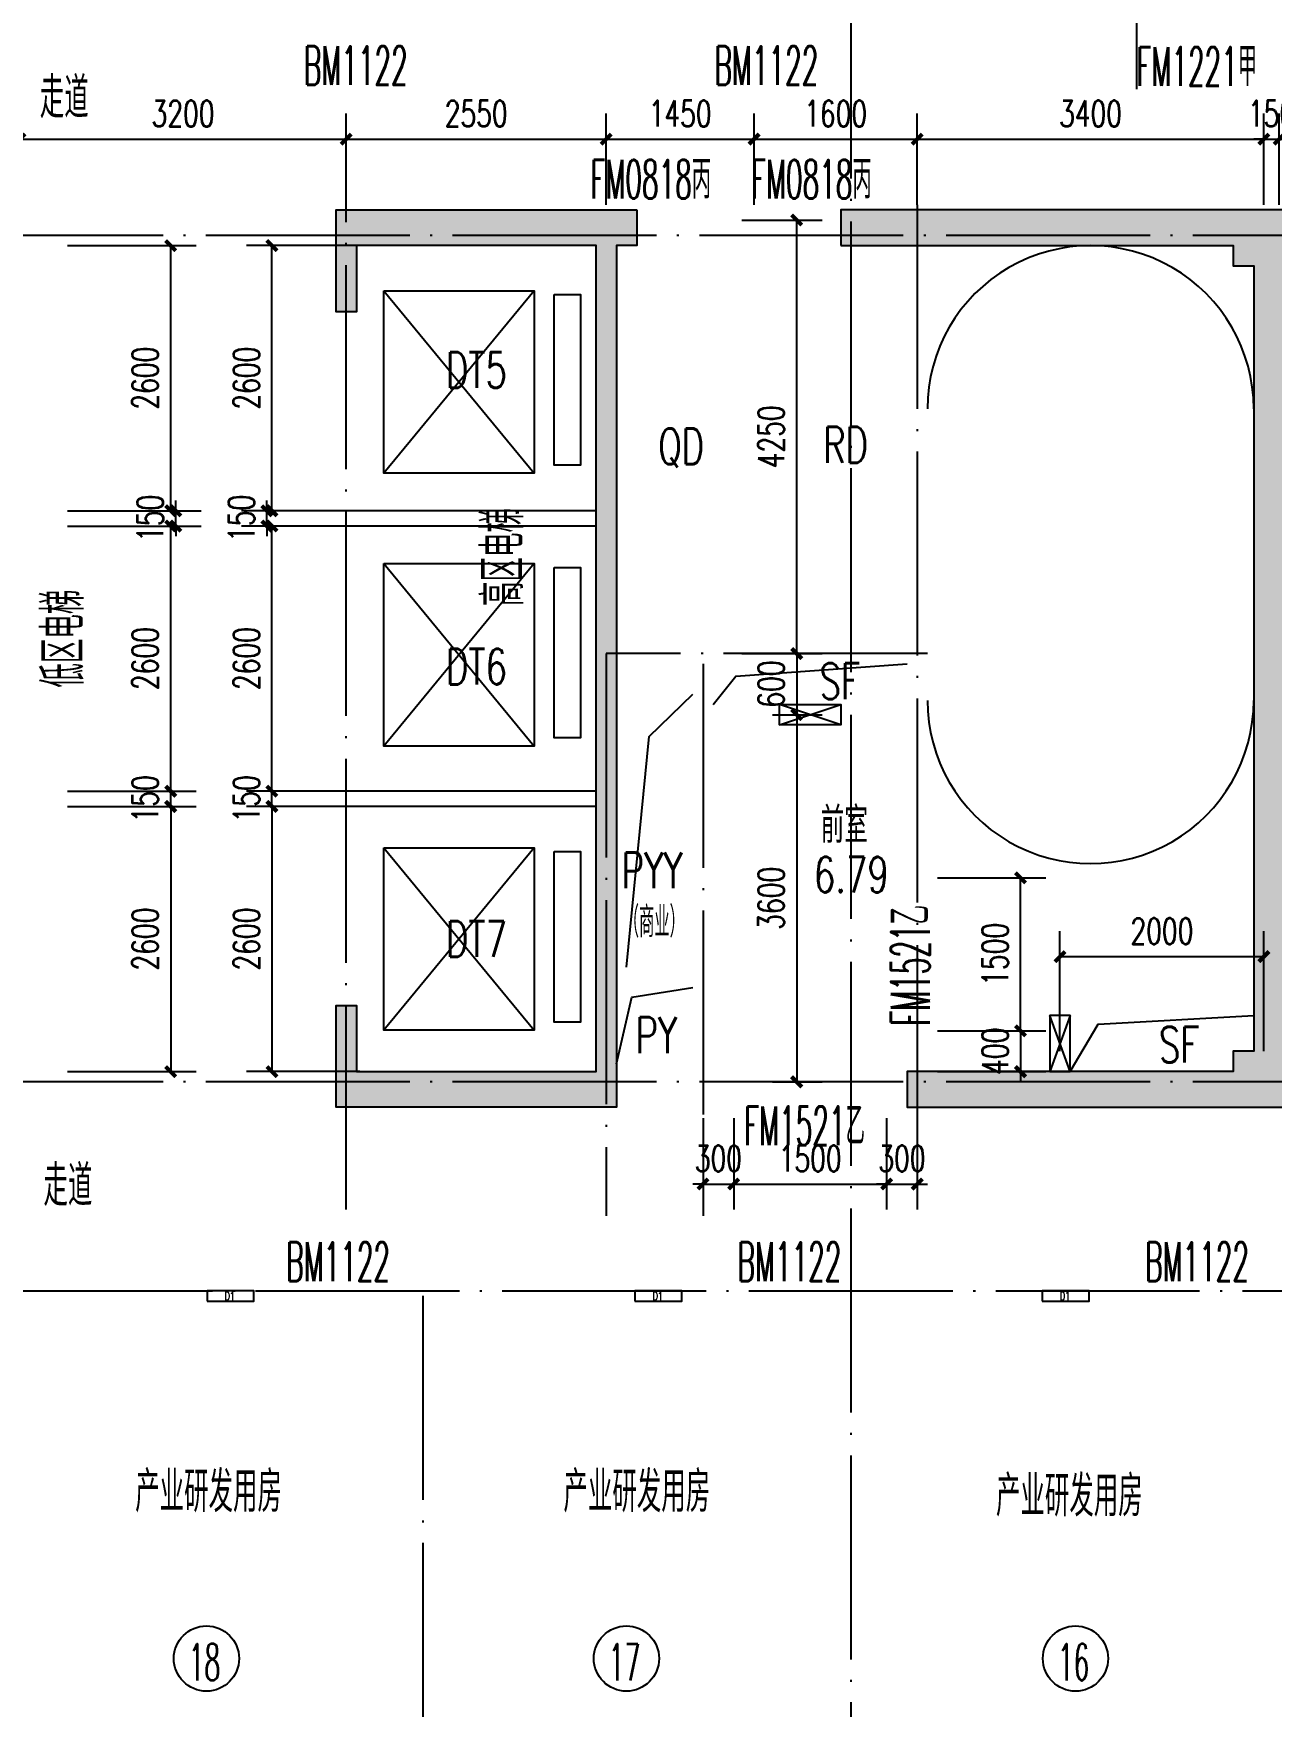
# Model space of a CAD drawing. Extents: x 1980812 to 2578970, y -669191 to 284498.
# Drawn here: x 2020349 to 2032492, y 36408 to 52814 of the extents above; entities that cross this region are included whole.
import ezdxf
from ezdxf.enums import TextEntityAlignment as Align

# ---------------------------------------------------------------- set-up
doc = ezdxf.new("R2010")
doc.units = 0
doc.header["$LTSCALE"] = 1000
doc.header["$MEASUREMENT"] = 0
doc.linetypes.add('DOTE', pattern=[2.42, 2, -0.2, 0.02, -0.2])
for name, color, linetype in [('0-文字（管井）', 53, 'Continuous'), ('0-文字（防火门)', 22, 'Continuous'), ('COLU', 6, 'Continuous'), ('COLU_HATCH', 251, 'Continuous'), ('DIM_SYMB', 3, 'Continuous'), ('dote', 1, 'DOTE'), ('DQ-L', 2, 'Continuous'), ('DQ2', 2, 'Continuous'), ('STAIR', 2, 'Continuous'), ('WALL', 4, 'Continuous'), ('WINDOW', 2, 'Continuous'), ('房号', 231, 'Continuous'), ('房间名称', 7, 'Continuous'), ('看线', 66, 'Continuous'), ('空线', 3, 'Continuous'), ('详细标注', 231, 'Continuous'), ('门窗编号', 56, 'Continuous'), ('门窗编号（回迁图纸）', 56, 'Continuous')]:
    doc.layers.add(name, color=color, linetype=linetype)
doc.styles.add('_TCH_DIM_T3', font='SIMPLEX', dxfattribs={"width": 0.705882, "bigfont": 'GBCBIG'})
doc.styles.add('D8', font='txtw.shx', dxfattribs={"width": 0.7, "bigfont": 'hztxtw.shx'})
doc.styles.add('HZF', font='ROMANS2', dxfattribs={"width": 0.7, "bigfont": 'HZDF2'})
doc.styles.add('HZTXTW', font='txtw.shx', dxfattribs={"width": 0.6, "bigfont": 'hztxtw.shx'})
doc.dimstyles.new('_TCH_ARCH&&100', dxfattribs={"dimtxt": 255, "dimasz": 100, "dimexe": 250, "dimexo": 300, "dimgap": 122.5, "dimtad": 1, "dimdec": 0, "dimzin": 0, "dimdsep": 46, "dimtxsty": '_TCH_DIM_T3', "dimblk": 'ARCHTICK', "dimcen": 0.09, "dimclrt": 7, "dimazin": 2, "dimtfac": 1, "dimtdec": 0, "dimtix": 1, "dimtmove": 2, "dimatfit": 3, "dimfxl": 1, "dimtolj": 1, "dimtzin": 0, "dimarcsym": 0})

# ---------------------------------------------------------------- blocks, each defined once
blk = doc.blocks.new('A$C2225643B')
at = {"layer": 'WINDOW', "color": 5}
for p, q in [((-1586, -444), (-261, -2233)), ((-261, -444), (-1586, -2233)), ((-1586, -3119), (-261, -4907)), ((-261, -3119), (-1586, -4907)), ((-1586, -5905), (-261, -7693)), ((-261, -5905), (-1586, -7693))]:
    blk.add_line(p, q, dxfattribs=at)
at = {"layer": 'WINDOW'}
for p, q in [((0, -1950), (0, -650)), ((0, -4700), (0, -3400)), ((0, -7450), (0, -6150))]:
    blk.add_line(p, q, dxfattribs=at)
at = {"layer": 'WINDOW', "color": 5}
for points in [[(-1782, -481), (-2040, -481), (-2040, -2153), (-1782, -2153)], [(-261, -444), (-1586, -444), (-1586, -2233), (-261, -2233)], [(-1782, -3156), (-2040, -3156), (-2040, -4828), (-1782, -4828)], [(-261, -3119), (-1586, -3119), (-1586, -4907), (-261, -4907)], [(-261, -5905), (-1586, -5905), (-1586, -7693), (-261, -7693)], [(-1782, -5942), (-2040, -5942), (-2040, -7614), (-1782, -7614)]]:
    blk.add_lwpolyline(points, close=True, dxfattribs=at)
at = {"layer": 'WINDOW'}
for points in [[(-41, -1300), (0, -1300), (0, -650), (-41, -650)], [(-41, -1300), (0, -1300), (0, -1950), (-41, -1950)], [(-41, -4050), (0, -4050), (0, -3400), (-41, -3400)], [(-41, -4050), (0, -4050), (0, -4700), (-41, -4700)], [(-41, -6800), (0, -6800), (0, -6150), (-41, -6150)], [(-41, -6800), (0, -6800), (0, -7450), (-41, -7450)]]:
    blk.add_lwpolyline(points, close=True, dxfattribs=at)
at = {"layer": '看线'}
for p, q in [((-2200, -2600), (0, -2600)), ((-2200, -2750), (0, -2750)), ((-2200, -5350), (0, -5350)), ((-2200, -5500), (0, -5500))]:
    blk.add_line(p, q, dxfattribs=at)
at = {"layer": '房间名称', "style": 'HZF', "width": 0.7}
for s, p in [('DT2', (-1045, -1220)), ('DT3', (-1045, -4128)), ('DT4', (-1045, -6799))]:
    blk.add_text(s, height=350, dxfattribs=at).set_placement(p, align=Align.MIDDLE_CENTER)
at = {"layer": '房间名称', "style": 'HZTXTW', "width": 0.6}
blk.add_text('低区电梯', height=400, rotation=90.0006, dxfattribs=at).set_placement((525, -3854), align=Align.MIDDLE_CENTER)
blk = doc.blocks.new('A$C4923384A')
at = {"layer": 'dote'}
for p, q in [((34500, -2207.6), (34500, -6265.6)), ((6500, -18050), (53154.2, -18050))]:
    blk.add_line(p, q, dxfattribs=at)
at = {"layer": '0-文字（防火门)', "style": 'HZTXTW', "width": 0.5}
blk.add_text('FM1221甲', height=380, dxfattribs=at).set_placement((34501, -6234.3))
blk = doc.blocks.new('A$C18E54BEC')
at = {"layer": '房号'}
for centre in [(25379, -21655), (29498, -21655), (33902, -21655)]:
    blk.add_circle(centre, 320, dxfattribs=at)
at = {"layer": '房号', "style": 'HZTXTW', "width": 0.506757}
for s, p in [('18', (25204, -21869)), ('17', (29323, -21869)), ('16', (33727, -21869))]:
    blk.add_text(s, height=358.4, dxfattribs=at).set_placement(p)
blk = doc.blocks.new('A$C312424F2')
at = {"layer": '房间名称', "style": 'HZTXTW', "width": 0.6}
for p in [(25400, -20019), (29600, -20019), (33842, -20061)]:
    blk.add_text('产业研发用房', height=400, rotation=0.0006, dxfattribs=at).set_placement(p, align=Align.MIDDLE_CENTER)
blk = doc.blocks.new('_ArchTick')
at = {"color": 0, "linetype": 'ByBlock', "const_width": 0.4}
blk.add_lwpolyline([(-0.5, -0.5), (0.5, 0.5)], dxfattribs=at)
blk = doc.blocks.new('*D35')
at = {"layer": 'Defpoints', "color": 0, "transparency": 16777216}
for p in [(2020382, 45234), (2020382, 42634), (2021695, 42634)]:
    blk.add_point(p, dxfattribs=at)
at = {"layer": '详细标注', "color": 0, "lineweight": -2, "transparency": 16777216}
for p, q in [((2020682, 45234), (2021945, 45234)), ((2021695, 45234), (2021695, 42634)), ((2020682, 42634), (2021945, 42634))]:
    blk.add_line(p, q, dxfattribs=at)
at = {"layer": '详细标注', "color": 0, "lineweight": -2, "transparency": 16777216, "xscale": 100, "yscale": 100, "zscale": 100}
for p, rotation in [((2021695, 45234), 90), ((2021695, 42634), 270)]:
    blk.add_blockref('_ArchTick', p, dxfattribs=dict(at, rotation=rotation))
at = {"layer": '详细标注', "color": 7, "transparency": 16777216, "insert": (2021445, 43934), "char_height": 255, "attachment_point": 5, "rotation": 90, "style": '_TCH_DIM_T3'}
blk.add_mtext('\\A1;2600', dxfattribs=at)
blk = doc.blocks.new('*D36')
at = {"layer": 'Defpoints', "color": 0, "transparency": 16777216}
for p in [(2020382, 45384), (2021695, 45384), (2020382, 45234)]:
    blk.add_point(p, dxfattribs=at)
at = {"layer": '详细标注', "color": 0, "lineweight": -2, "transparency": 16777216}
for p, q in [((2021695, 45384), (2021695, 45484)), ((2020682, 45384), (2021945, 45384)), ((2021695, 45234), (2021695, 45384)), ((2020682, 45234), (2021945, 45234)), ((2021695, 45234), (2021695, 45134))]:
    blk.add_line(p, q, dxfattribs=at)
at = {"layer": '详细标注', "color": 0, "lineweight": -2, "transparency": 16777216, "xscale": 100, "yscale": 100, "zscale": 100}
for p, rotation in [((2021695, 45384), 270), ((2021695, 45234), 90)]:
    blk.add_blockref('_ArchTick', p, dxfattribs=dict(at, rotation=rotation))
at = {"layer": '详细标注', "color": 7, "transparency": 16777216, "insert": (2021445, 45309), "char_height": 255, "attachment_point": 5, "rotation": 90, "style": '_TCH_DIM_T3'}
blk.add_mtext('\\A1;150', dxfattribs=at)
blk = doc.blocks.new('*D37')
at = {"layer": 'Defpoints', "color": 0, "transparency": 16777216}
for p in [(2020382, 47984), (2021695, 47984), (2020382, 45384)]:
    blk.add_point(p, dxfattribs=at)
at = {"layer": '详细标注', "color": 0, "lineweight": -2, "transparency": 16777216}
for p, q in [((2020682, 47984), (2021945, 47984)), ((2021695, 45384), (2021695, 47984)), ((2020682, 45384), (2021945, 45384))]:
    blk.add_line(p, q, dxfattribs=at)
at = {"layer": '详细标注', "color": 0, "lineweight": -2, "transparency": 16777216, "xscale": 100, "yscale": 100, "zscale": 100}
for p, rotation in [((2021695, 47984), 90), ((2021695, 45384), 270)]:
    blk.add_blockref('_ArchTick', p, dxfattribs=dict(at, rotation=rotation))
at = {"layer": '详细标注', "color": 7, "transparency": 16777216, "insert": (2021445, 46684), "char_height": 255, "attachment_point": 5, "rotation": 90, "style": '_TCH_DIM_T3'}
blk.add_mtext('\\A1;2600', dxfattribs=at)
blk = doc.blocks.new('*D38')
at = {"layer": 'Defpoints', "color": 0, "transparency": 16777216}
for p in [(2020382, 48134), (2021745, 48134), (2020382, 47984)]:
    blk.add_point(p, dxfattribs=at)
at = {"layer": '详细标注', "color": 0, "lineweight": -2, "transparency": 16777216}
for p, q in [((2021745, 48134), (2021745, 48234)), ((2020682, 48134), (2021995, 48134)), ((2021745, 47984), (2021745, 48134)), ((2020682, 47984), (2021995, 47984)), ((2021745, 47984), (2021745, 47884))]:
    blk.add_line(p, q, dxfattribs=at)
at = {"layer": '详细标注', "color": 0, "lineweight": -2, "transparency": 16777216, "xscale": 100, "yscale": 100, "zscale": 100}
for p, rotation in [((2021745, 48134), 270), ((2021745, 47984), 90)]:
    blk.add_blockref('_ArchTick', p, dxfattribs=dict(at, rotation=rotation))
at = {"layer": '详细标注', "color": 7, "transparency": 16777216, "insert": (2021495, 48059), "char_height": 255, "attachment_point": 5, "rotation": 90, "style": '_TCH_DIM_T3'}
blk.add_mtext('\\A1;150', dxfattribs=at)
blk = doc.blocks.new('*D39')
at = {"layer": 'Defpoints', "color": 0, "transparency": 16777216}
for p in [(2020382, 50734), (2021695, 50734), (2020382, 48134)]:
    blk.add_point(p, dxfattribs=at)
at = {"layer": '详细标注', "color": 0, "lineweight": -2, "transparency": 16777216}
for p, q in [((2020682, 50734), (2021945, 50734)), ((2021695, 48134), (2021695, 50734)), ((2020682, 48134), (2021945, 48134))]:
    blk.add_line(p, q, dxfattribs=at)
at = {"layer": '详细标注', "color": 0, "lineweight": -2, "transparency": 16777216, "xscale": 100, "yscale": 100, "zscale": 100}
for p, rotation in [((2021695, 50734), 90), ((2021695, 48134), 270)]:
    blk.add_blockref('_ArchTick', p, dxfattribs=dict(at, rotation=rotation))
at = {"layer": '详细标注', "color": 7, "transparency": 16777216, "insert": (2021445, 49434), "char_height": 255, "attachment_point": 5, "rotation": 90, "style": '_TCH_DIM_T3'}
blk.add_mtext('\\A1;2600', dxfattribs=at)
blk = doc.blocks.new('*D65')
at = {"layer": 'Defpoints', "color": 0, "transparency": 16777216}
for p in [(2023850, 45234), (2022688, 42634), (2023850, 42634)]:
    blk.add_point(p, dxfattribs=at)
at = {"layer": '详细标注', "color": 0, "lineweight": -2, "transparency": 16777216}
for p, q in [((2023550, 45234), (2022438, 45234)), ((2022688, 45234), (2022688, 42634)), ((2023550, 42634), (2022438, 42634))]:
    blk.add_line(p, q, dxfattribs=at)
at = {"layer": '详细标注', "color": 0, "lineweight": -2, "transparency": 16777216, "xscale": 100, "yscale": 100, "zscale": 100}
for p, rotation in [((2022688, 45234), 90), ((2022688, 42634), 270)]:
    blk.add_blockref('_ArchTick', p, dxfattribs=dict(at, rotation=rotation))
at = {"layer": '详细标注', "color": 7, "transparency": 16777216, "insert": (2022438, 43934), "char_height": 255, "attachment_point": 5, "rotation": 90, "style": '_TCH_DIM_T3'}
blk.add_mtext('\\A1;2600', dxfattribs=at)
blk = doc.blocks.new('*D66')
at = {"layer": 'Defpoints', "color": 0, "transparency": 16777216}
for p in [(2022688, 45384), (2023850, 45384), (2023850, 45234)]:
    blk.add_point(p, dxfattribs=at)
at = {"layer": '详细标注', "color": 0, "lineweight": -2, "transparency": 16777216}
for p, q in [((2022688, 45384), (2022688, 45484)), ((2023550, 45384), (2022438, 45384)), ((2022688, 45234), (2022688, 45384)), ((2023550, 45234), (2022438, 45234)), ((2022688, 45234), (2022688, 45134))]:
    blk.add_line(p, q, dxfattribs=at)
at = {"layer": '详细标注', "color": 0, "lineweight": -2, "transparency": 16777216, "xscale": 100, "yscale": 100, "zscale": 100}
for p, rotation in [((2022688, 45384), 270), ((2022688, 45234), 90)]:
    blk.add_blockref('_ArchTick', p, dxfattribs=dict(at, rotation=rotation))
at = {"layer": '详细标注', "color": 7, "transparency": 16777216, "insert": (2022438, 45309), "char_height": 255, "attachment_point": 5, "rotation": 90, "style": '_TCH_DIM_T3'}
blk.add_mtext('\\A1;150', dxfattribs=at)
blk = doc.blocks.new('*D67')
at = {"layer": 'Defpoints', "color": 0, "transparency": 16777216}
for p in [(2022688, 47984), (2023850, 47984), (2023850, 45384)]:
    blk.add_point(p, dxfattribs=at)
at = {"layer": '详细标注', "color": 0, "lineweight": -2, "transparency": 16777216}
for p, q in [((2023550, 47984), (2022438, 47984)), ((2022688, 45384), (2022688, 47984)), ((2023550, 45384), (2022438, 45384))]:
    blk.add_line(p, q, dxfattribs=at)
at = {"layer": '详细标注', "color": 0, "lineweight": -2, "transparency": 16777216, "xscale": 100, "yscale": 100, "zscale": 100}
for p, rotation in [((2022688, 47984), 90), ((2022688, 45384), 270)]:
    blk.add_blockref('_ArchTick', p, dxfattribs=dict(at, rotation=rotation))
at = {"layer": '详细标注', "color": 7, "transparency": 16777216, "insert": (2022438, 46684), "char_height": 255, "attachment_point": 5, "rotation": 90, "style": '_TCH_DIM_T3'}
blk.add_mtext('\\A1;2600', dxfattribs=at)
blk = doc.blocks.new('*D68')
at = {"layer": 'Defpoints', "color": 0, "transparency": 16777216}
for p in [(2022638, 48134), (2023850, 48134), (2023850, 47984)]:
    blk.add_point(p, dxfattribs=at)
at = {"layer": '详细标注', "color": 0, "lineweight": -2, "transparency": 16777216}
for p, q in [((2022638, 48134), (2022638, 48234)), ((2023550, 48134), (2022388, 48134)), ((2022638, 47984), (2022638, 48134)), ((2023550, 47984), (2022388, 47984)), ((2022638, 47984), (2022638, 47884))]:
    blk.add_line(p, q, dxfattribs=at)
at = {"layer": '详细标注', "color": 0, "lineweight": -2, "transparency": 16777216, "xscale": 100, "yscale": 100, "zscale": 100}
for p, rotation in [((2022638, 48134), 270), ((2022638, 47984), 90)]:
    blk.add_blockref('_ArchTick', p, dxfattribs=dict(at, rotation=rotation))
at = {"layer": '详细标注', "color": 7, "transparency": 16777216, "insert": (2022388, 48059), "char_height": 255, "attachment_point": 5, "rotation": 90, "style": '_TCH_DIM_T3'}
blk.add_mtext('\\A1;150', dxfattribs=at)
blk = doc.blocks.new('*D69')
at = {"layer": 'Defpoints', "color": 0, "transparency": 16777216}
for p in [(2022688, 50734), (2023850, 50734), (2023850, 48134)]:
    blk.add_point(p, dxfattribs=at)
at = {"layer": '详细标注', "color": 0, "lineweight": -2, "transparency": 16777216}
for p, q in [((2023550, 50734), (2022438, 50734)), ((2022688, 48134), (2022688, 50734)), ((2023550, 48134), (2022438, 48134))]:
    blk.add_line(p, q, dxfattribs=at)
at = {"layer": '详细标注', "color": 0, "lineweight": -2, "transparency": 16777216, "xscale": 100, "yscale": 100, "zscale": 100}
for p, rotation in [((2022688, 50734), 90), ((2022688, 48134), 270)]:
    blk.add_blockref('_ArchTick', p, dxfattribs=dict(at, rotation=rotation))
at = {"layer": '详细标注', "color": 7, "transparency": 16777216, "insert": (2022438, 49434), "char_height": 255, "attachment_point": 5, "rotation": 90, "style": '_TCH_DIM_T3'}
blk.add_mtext('\\A1;2600', dxfattribs=at)
blk = doc.blocks.new('*D1451')
at = {"layer": 'Defpoints', "color": 0, "transparency": 16777216}
for p in [(5500, 1044), (2300, 100), (5500, 100)]:
    blk.add_point(p, dxfattribs=at)
at = {"layer": '详细标注', "color": 0, "lineweight": -2, "transparency": 16777216}
for p, q in [((2300, 400), (2300, 1294)), ((5500, 400), (5500, 1294)), ((2300, 1044), (5500, 1044))]:
    blk.add_line(p, q, dxfattribs=at)
at = {"layer": '详细标注', "color": 0, "lineweight": -2, "transparency": 16777216, "xscale": 100, "yscale": 100, "zscale": 100, "rotation": 180}
blk.add_blockref('_ArchTick', (2300, 1044), dxfattribs=at)
at = {"layer": '详细标注', "color": 0, "lineweight": -2, "transparency": 16777216, "xscale": 100, "yscale": 100, "zscale": 100}
blk.add_blockref('_ArchTick', (5500, 1044), dxfattribs=at)
at = {"layer": '详细标注', "color": 7, "transparency": 16777216, "insert": (3900, 1294), "char_height": 255, "attachment_point": 5, "style": '_TCH_DIM_T3'}
blk.add_mtext('\\A1;3200', dxfattribs=at)
blk = doc.blocks.new('*D1452')
at = {"layer": 'Defpoints', "color": 0, "transparency": 16777216}
for p in [(8050, 1044), (5500, 100), (8050, 100)]:
    blk.add_point(p, dxfattribs=at)
at = {"layer": '详细标注', "color": 0, "lineweight": -2, "transparency": 16777216}
for p, q in [((5500, 400), (5500, 1294)), ((8050, 400), (8050, 1294)), ((5500, 1044), (8050, 1044))]:
    blk.add_line(p, q, dxfattribs=at)
at = {"layer": '详细标注', "color": 0, "lineweight": -2, "transparency": 16777216, "xscale": 100, "yscale": 100, "zscale": 100, "rotation": 180}
blk.add_blockref('_ArchTick', (5500, 1044), dxfattribs=at)
at = {"layer": '详细标注', "color": 0, "lineweight": -2, "transparency": 16777216, "xscale": 100, "yscale": 100, "zscale": 100}
blk.add_blockref('_ArchTick', (8050, 1044), dxfattribs=at)
at = {"layer": '详细标注', "color": 7, "transparency": 16777216, "insert": (6775, 1294), "char_height": 255, "attachment_point": 5, "style": '_TCH_DIM_T3'}
blk.add_mtext('\\A1;2550', dxfattribs=at)
blk = doc.blocks.new('*D1453')
at = {"layer": 'Defpoints', "color": 0, "transparency": 16777216}
for p in [(9500, 1044), (8050, 100), (9500, 100)]:
    blk.add_point(p, dxfattribs=at)
at = {"layer": '详细标注', "color": 0, "lineweight": -2, "transparency": 16777216}
for p, q in [((8050, 400), (8050, 1294)), ((9500, 400), (9500, 1294)), ((8050, 1044), (9500, 1044))]:
    blk.add_line(p, q, dxfattribs=at)
at = {"layer": '详细标注', "color": 0, "lineweight": -2, "transparency": 16777216, "xscale": 100, "yscale": 100, "zscale": 100, "rotation": 180}
blk.add_blockref('_ArchTick', (8050, 1044), dxfattribs=at)
at = {"layer": '详细标注', "color": 0, "lineweight": -2, "transparency": 16777216, "xscale": 100, "yscale": 100, "zscale": 100}
blk.add_blockref('_ArchTick', (9500, 1044), dxfattribs=at)
at = {"layer": '详细标注', "color": 7, "transparency": 16777216, "insert": (8775, 1294), "char_height": 255, "attachment_point": 5, "style": '_TCH_DIM_T3'}
blk.add_mtext('\\A1;1450', dxfattribs=at)
blk = doc.blocks.new('*D1454')
at = {"layer": 'Defpoints', "color": 0, "transparency": 16777216}
for p in [(11100, 1044), (9500, 100), (11100, 100)]:
    blk.add_point(p, dxfattribs=at)
at = {"layer": '详细标注', "color": 0, "lineweight": -2, "transparency": 16777216}
for p, q in [((9500, 400), (9500, 1294)), ((11100, 400), (11100, 1294)), ((9500, 1044), (11100, 1044))]:
    blk.add_line(p, q, dxfattribs=at)
at = {"layer": '详细标注', "color": 0, "lineweight": -2, "transparency": 16777216, "xscale": 100, "yscale": 100, "zscale": 100, "rotation": 180}
blk.add_blockref('_ArchTick', (9500, 1044), dxfattribs=at)
at = {"layer": '详细标注', "color": 0, "lineweight": -2, "transparency": 16777216, "xscale": 100, "yscale": 100, "zscale": 100}
blk.add_blockref('_ArchTick', (11100, 1044), dxfattribs=at)
at = {"layer": '详细标注', "color": 7, "transparency": 16777216, "insert": (10300, 1294), "char_height": 255, "attachment_point": 5, "style": '_TCH_DIM_T3'}
blk.add_mtext('\\A1;1600', dxfattribs=at)
blk = doc.blocks.new('*D1455')
at = {"layer": 'Defpoints', "color": 0, "transparency": 16777216}
for p in [(14500, 1044), (11100, 100), (14500, 100)]:
    blk.add_point(p, dxfattribs=at)
at = {"layer": '详细标注', "color": 0, "lineweight": -2, "transparency": 16777216}
for p, q in [((11100, 400), (11100, 1294)), ((14500, 400), (14500, 1294)), ((11100, 1044), (14500, 1044))]:
    blk.add_line(p, q, dxfattribs=at)
at = {"layer": '详细标注', "color": 0, "lineweight": -2, "transparency": 16777216, "xscale": 100, "yscale": 100, "zscale": 100, "rotation": 180}
blk.add_blockref('_ArchTick', (11100, 1044), dxfattribs=at)
at = {"layer": '详细标注', "color": 0, "lineweight": -2, "transparency": 16777216, "xscale": 100, "yscale": 100, "zscale": 100}
blk.add_blockref('_ArchTick', (14500, 1044), dxfattribs=at)
at = {"layer": '详细标注', "color": 7, "transparency": 16777216, "insert": (12800, 1294), "char_height": 255, "attachment_point": 5, "style": '_TCH_DIM_T3'}
blk.add_mtext('\\A1;3400', dxfattribs=at)
blk = doc.blocks.new('*D1456')
at = {"layer": 'Defpoints', "color": 0, "transparency": 16777216}
for p in [(14650, 1044), (14500, 100), (14650, 100)]:
    blk.add_point(p, dxfattribs=at)
at = {"layer": '详细标注', "color": 0, "lineweight": -2, "transparency": 16777216}
for p, q in [((14500, 400), (14500, 1294)), ((14650, 400), (14650, 1294)), ((14500, 1044), (14400, 1044)), ((14500, 1044), (14650, 1044)), ((14650, 1044), (14750, 1044))]:
    blk.add_line(p, q, dxfattribs=at)
at = {"layer": '详细标注', "color": 0, "lineweight": -2, "transparency": 16777216, "xscale": 100, "yscale": 100, "zscale": 100}
blk.add_blockref('_ArchTick', (14500, 1044), dxfattribs=at)
at = {"layer": '详细标注', "color": 0, "lineweight": -2, "transparency": 16777216, "xscale": 100, "yscale": 100, "zscale": 100, "rotation": 180}
blk.add_blockref('_ArchTick', (14650, 1044), dxfattribs=at)
at = {"layer": '详细标注', "color": 7, "transparency": 16777216, "insert": (14575, 1294), "char_height": 255, "attachment_point": 5, "style": '_TCH_DIM_T3'}
blk.add_mtext('\\A1;150', dxfattribs=at)
blk = doc.blocks.new('*D1466')
at = {"layer": 'Defpoints', "color": 0, "transparency": 16777216}
for p in [(9080, 250), (9918, 250), (9080, -4000)]:
    blk.add_point(p, dxfattribs=at)
at = {"layer": '详细标注', "color": 0, "lineweight": -2, "transparency": 16777216}
for p, q in [((9380, 250), (10168, 250)), ((9918, -4000), (9918, 250)), ((9380, -4000), (10168, -4000))]:
    blk.add_line(p, q, dxfattribs=at)
at = {"layer": '详细标注', "color": 0, "lineweight": -2, "transparency": 16777216, "xscale": 100, "yscale": 100, "zscale": 100}
for p, rotation in [((9918, 250), 90), ((9918, -4000), 270)]:
    blk.add_blockref('_ArchTick', p, dxfattribs=dict(at, rotation=rotation))
at = {"layer": '详细标注', "color": 7, "transparency": 16777216, "insert": (9668, -1875), "char_height": 255, "attachment_point": 5, "rotation": 90, "style": '_TCH_DIM_T3'}
blk.add_mtext('\\A1;4250', dxfattribs=at)
blk = doc.blocks.new('*D1467')
at = {"layer": 'Defpoints', "color": 0, "transparency": 16777216}
for p in [(9380, -4000), (9380, -4600), (9918, -4600)]:
    blk.add_point(p, dxfattribs=at)
at = {"layer": '详细标注', "color": 0, "lineweight": -2, "transparency": 16777216}
for p, q in [((9918, -4000), (9918, -3900)), ((9680, -4000), (10168, -4000)), ((9918, -4000), (9918, -4600)), ((9680, -4600), (10168, -4600)), ((9918, -4600), (9918, -4700))]:
    blk.add_line(p, q, dxfattribs=at)
at = {"layer": '详细标注', "color": 0, "lineweight": -2, "transparency": 16777216, "xscale": 100, "yscale": 100, "zscale": 100}
for p, rotation in [((9918, -4000), 270), ((9918, -4600), 90)]:
    blk.add_blockref('_ArchTick', p, dxfattribs=dict(at, rotation=rotation))
at = {"layer": '详细标注', "color": 7, "transparency": 16777216, "insert": (9668, -4300), "char_height": 255, "attachment_point": 5, "rotation": 90, "style": '_TCH_DIM_T3'}
blk.add_mtext('\\A1;600', dxfattribs=at)
blk = doc.blocks.new('*D1468')
at = {"layer": 'Defpoints', "color": 0, "transparency": 16777216}
for p in [(9380, -4600), (9380, -8200), (9918, -8200)]:
    blk.add_point(p, dxfattribs=at)
at = {"layer": '详细标注', "color": 0, "lineweight": -2, "transparency": 16777216}
for p, q in [((9680, -4600), (10168, -4600)), ((9918, -4600), (9918, -8200)), ((9680, -8200), (10168, -8200))]:
    blk.add_line(p, q, dxfattribs=at)
at = {"layer": '详细标注', "color": 0, "lineweight": -2, "transparency": 16777216, "xscale": 100, "yscale": 100, "zscale": 100}
for p, rotation in [((9918, -4600), 90), ((9918, -8200), 270)]:
    blk.add_blockref('_ArchTick', p, dxfattribs=dict(at, rotation=rotation))
at = {"layer": '详细标注', "color": 7, "transparency": 16777216, "insert": (9668, -6400), "char_height": 255, "attachment_point": 5, "rotation": 90, "style": '_TCH_DIM_T3'}
blk.add_mtext('\\A1;3600', dxfattribs=at)
blk = doc.blocks.new('*D1469')
at = {"layer": 'Defpoints', "color": 0, "transparency": 16777216}
for p in [(11000, -6200), (12113, -6200), (11000, -7700)]:
    blk.add_point(p, dxfattribs=at)
at = {"layer": '详细标注', "color": 0, "lineweight": -2, "transparency": 16777216}
for p, q in [((11300, -6200), (12363, -6200)), ((12113, -7700), (12113, -6200)), ((11300, -7700), (12363, -7700))]:
    blk.add_line(p, q, dxfattribs=at)
at = {"layer": '详细标注', "color": 0, "lineweight": -2, "transparency": 16777216, "xscale": 100, "yscale": 100, "zscale": 100}
for p, rotation in [((12113, -6200), 90), ((12113, -7700), 270)]:
    blk.add_blockref('_ArchTick', p, dxfattribs=dict(at, rotation=rotation))
at = {"layer": '详细标注', "color": 7, "transparency": 16777216, "insert": (11863, -6950), "char_height": 255, "attachment_point": 5, "rotation": 90, "style": '_TCH_DIM_T3'}
blk.add_mtext('\\A1;1500', dxfattribs=at)
blk = doc.blocks.new('*D1470')
at = {"layer": 'Defpoints', "color": 0, "transparency": 16777216}
for p in [(11000, -7700), (11000, -8100), (12113, -8100)]:
    blk.add_point(p, dxfattribs=at)
at = {"layer": '详细标注', "color": 0, "lineweight": -2, "transparency": 16777216}
for p, q in [((11300, -7700), (12363, -7700)), ((12113, -7700), (12113, -7600)), ((12113, -7700), (12113, -8100)), ((11300, -8100), (12363, -8100)), ((12113, -8100), (12113, -8200))]:
    blk.add_line(p, q, dxfattribs=at)
at = {"layer": '详细标注', "color": 0, "lineweight": -2, "transparency": 16777216, "xscale": 100, "yscale": 100, "zscale": 100}
for p, rotation in [((12113, -7700), 270), ((12113, -8100), 90)]:
    blk.add_blockref('_ArchTick', p, dxfattribs=dict(at, rotation=rotation))
at = {"layer": '详细标注', "color": 7, "transparency": 16777216, "insert": (11863, -7900), "char_height": 255, "attachment_point": 5, "rotation": 90, "style": '_TCH_DIM_T3'}
blk.add_mtext('\\A1;400', dxfattribs=at)
blk = doc.blocks.new('*D1471')
at = {"layer": 'Defpoints', "color": 0, "transparency": 16777216}
for p in [(9000, -8257), (9300, -8257), (9300, -9202)]:
    blk.add_point(p, dxfattribs=at)
at = {"layer": '详细标注', "color": 0, "lineweight": -2, "transparency": 16777216}
for p, q in [((9000, -8557), (9000, -9452)), ((9300, -8557), (9300, -9452)), ((9000, -9202), (8900, -9202)), ((9000, -9202), (9300, -9202)), ((9300, -9202), (9400, -9202))]:
    blk.add_line(p, q, dxfattribs=at)
at = {"layer": '详细标注', "color": 0, "lineweight": -2, "transparency": 16777216, "xscale": 100, "yscale": 100, "zscale": 100}
blk.add_blockref('_ArchTick', (9000, -9202), dxfattribs=at)
at = {"layer": '详细标注', "color": 0, "lineweight": -2, "transparency": 16777216, "xscale": 100, "yscale": 100, "zscale": 100, "rotation": 180}
blk.add_blockref('_ArchTick', (9300, -9202), dxfattribs=at)
at = {"layer": '详细标注', "color": 7, "transparency": 16777216, "insert": (9150, -8952), "char_height": 255, "attachment_point": 5, "style": '_TCH_DIM_T3'}
blk.add_mtext('\\A1;300', dxfattribs=at)
blk = doc.blocks.new('*D1472')
at = {"layer": 'Defpoints', "color": 0, "transparency": 16777216}
for p in [(9300, -8257), (10800, -8257), (10800, -9202)]:
    blk.add_point(p, dxfattribs=at)
at = {"layer": '详细标注', "color": 0, "lineweight": -2, "transparency": 16777216}
for p, q in [((9300, -8557), (9300, -9452)), ((10800, -8557), (10800, -9452)), ((9300, -9202), (10800, -9202))]:
    blk.add_line(p, q, dxfattribs=at)
at = {"layer": '详细标注', "color": 0, "lineweight": -2, "transparency": 16777216, "xscale": 100, "yscale": 100, "zscale": 100, "rotation": 180}
blk.add_blockref('_ArchTick', (9300, -9202), dxfattribs=at)
at = {"layer": '详细标注', "color": 0, "lineweight": -2, "transparency": 16777216, "xscale": 100, "yscale": 100, "zscale": 100}
blk.add_blockref('_ArchTick', (10800, -9202), dxfattribs=at)
at = {"layer": '详细标注', "color": 7, "transparency": 16777216, "insert": (10050, -8952), "char_height": 255, "attachment_point": 5, "style": '_TCH_DIM_T3'}
blk.add_mtext('\\A1;1500', dxfattribs=at)
blk = doc.blocks.new('*D1473')
at = {"layer": 'Defpoints', "color": 0, "transparency": 16777216}
for p in [(10800, -8257), (11100, -8257), (11100, -9202)]:
    blk.add_point(p, dxfattribs=at)
at = {"layer": '详细标注', "color": 0, "lineweight": -2, "transparency": 16777216}
for p, q in [((10800, -8557), (10800, -9452)), ((11100, -8557), (11100, -9452)), ((10800, -9202), (10700, -9202)), ((10800, -9202), (11100, -9202)), ((11100, -9202), (11200, -9202))]:
    blk.add_line(p, q, dxfattribs=at)
at = {"layer": '详细标注', "color": 0, "lineweight": -2, "transparency": 16777216, "xscale": 100, "yscale": 100, "zscale": 100}
blk.add_blockref('_ArchTick', (10800, -9202), dxfattribs=at)
at = {"layer": '详细标注', "color": 0, "lineweight": -2, "transparency": 16777216, "xscale": 100, "yscale": 100, "zscale": 100, "rotation": 180}
blk.add_blockref('_ArchTick', (11100, -9202), dxfattribs=at)
at = {"layer": '详细标注', "color": 7, "transparency": 16777216, "insert": (10950, -8952), "char_height": 255, "attachment_point": 5, "style": '_TCH_DIM_T3'}
blk.add_mtext('\\A1;300', dxfattribs=at)
blk = doc.blocks.new('*D1474')
at = {"layer": 'Defpoints', "color": 0, "transparency": 16777216}
for p in [(14500, -6972), (12500, -8200), (14500, -8200)]:
    blk.add_point(p, dxfattribs=at)
at = {"layer": '详细标注', "color": 0, "lineweight": -2, "transparency": 16777216}
for p, q in [((12500, -7900), (12500, -6722)), ((14500, -7900), (14500, -6722)), ((12500, -6972), (14500, -6972))]:
    blk.add_line(p, q, dxfattribs=at)
at = {"layer": '详细标注', "color": 0, "lineweight": -2, "transparency": 16777216, "xscale": 100, "yscale": 100, "zscale": 100, "rotation": 180}
blk.add_blockref('_ArchTick', (12500, -6972), dxfattribs=at)
at = {"layer": '详细标注', "color": 0, "lineweight": -2, "transparency": 16777216, "xscale": 100, "yscale": 100, "zscale": 100}
blk.add_blockref('_ArchTick', (14500, -6972), dxfattribs=at)
at = {"layer": '详细标注', "color": 7, "transparency": 16777216, "insert": (13500, -6722), "char_height": 255, "attachment_point": 5, "style": '_TCH_DIM_T3'}
blk.add_mtext('\\A1;2000', dxfattribs=at)
blk = doc.blocks.new('11~17层墙柱')
at = {"layer": 'COLU_HATCH'}
h = blk.add_hatch(color=256, dxfattribs=at)
h.dxf.hatch_style = 1
h.paths.add_polyline_path([(26650, 15850), (26650, 14850), (26850, 14850), (26850, 15500), (29600, 15500), (29600, 15850)])
h = blk.add_hatch(color=256, dxfattribs=at)
h.dxf.hatch_style = 1
h.paths.add_polyline_path([(31600, 15500), (35450, 15500), (35450, 15300), (35650, 15300), (35650, 7600), (35450, 7600), (35450, 7400), (32250, 7400), (32250, 7050), (36000, 7050), (36000, 15850), (31600, 15850)])
h = blk.add_hatch(color=256, dxfattribs=at)
h.dxf.hatch_style = 1
h.paths.add_polyline_path([(29400, 15500), (29400, 7400), (29200, 7400), (29200, 15500)])
h = blk.add_hatch(color=256, dxfattribs=at)
h.dxf.hatch_style = 1
h.paths.add_polyline_path([(26650, 8050), (26850, 8050), (26850, 7400), (29400, 7400), (29400, 7050), (26650, 7050)])
at = {"layer": 'COLU'}
blk.add_line((35450, 15500), (35450, 15300), dxfattribs=at)
for points in [[(29600, 15850), (29600, 15500), (29400, 15500), (29400, 7400), (29400, 7400), (29400, 7050), (26650, 7050), (26650, 8050), (26850, 8050), (26850, 7400), (29200, 7400), (29200, 15500), (26850, 15500), (26850, 14850), (26650, 14850), (26650, 15850)], [(31600, 15500), (35450, 15500), (35450, 15300), (35650, 15300), (35650, 7600), (35450, 7600), (35450, 7400), (32250, 7400), (32250, 7050), (36000, 7050), (36000, 15850), (31600, 15850)]]:
    blk.add_lwpolyline(points, close=True, dxfattribs=at)
blk = doc.blocks.new('DQ-EL-D1')
at = {"layer": 'DQ2'}
blk.add_lwpolyline([(-230, -50), (230, -50), (230, 50), (-230, 50)], close=True, dxfattribs=at)
at = {"layer": 'DQ2', "style": 'D8', "width": 0.7}
blk.add_text('D1', height=80, dxfattribs=at).set_placement((-8, 0), align=Align.MIDDLE)
blk = doc.blocks.new('A$C08301C6F')
at = {"layer": 'DQ-L'}
for p in [(25615, -18100), (29812, -18100), (33806, -18100)]:
    blk.add_blockref('DQ-EL-D1', p, dxfattribs=at)
blk = doc.blocks.new('sthnsth')
at = {"layer": '门窗编号（回迁图纸）', "style": 'HZTXTW', "width": 0.5}
blk.add_text('BM1122', height=380, dxfattribs=at).set_placement((2008429, 252506))
blk = doc.blocks.new('sthsthsth')
at = {"layer": '门窗编号'}
for p in [(14573, -200197), (18600, -200197), (14400, -211925), (18826, -211925), (22824, -211925)]:
    blk.add_blockref('sthnsth', p, dxfattribs=at)
blk = doc.blocks.new('A$C1E3758D0')
at = {"layer": 'DIM_SYMB'}
for p, q in [((12600, -8100), (12400, -7550)), ((12600, -7550), (12400, -8100))]:
    blk.add_line(p, q, dxfattribs=at)
blk.add_lwpolyline([(12600, -8100), (12600, -7550), (12400, -7550), (12400, -8100)], close=True, dxfattribs=at)
at = {"layer": 'dote'}
for p, q in [((5500, -9451.6), (5500, 715.4)), ((11100, 400), (11100, -8785.7)), ((8050, -4000), (8050, -9515.1)), ((11200, -4000), (8050, -4000)), ((9000, -4100), (9000, -9515.1))]:
    blk.add_line(p, q, dxfattribs=at)
at = {"layer": 'STAIR'}
for centre, start, end in [((12800, -1600.3), 359.99994, 180), ((12800, -4460), 180, 0.00006)]:
    blk.add_arc(centre, 1600, start, end, dxfattribs=at)
at = {"layer": 'WINDOW', "color": 1}
for p, q in [((7343.9, -444.3), (5868.6, -2232.7)), ((5868.6, -444.3), (7343.9, -2232.7)), ((7343.9, -3119), (5868.6, -4907.4)), ((5868.6, -3119), (7343.9, -4907.4)), ((7343.9, -5905.1), (5868.6, -7693.4)), ((5868.6, -5905.1), (7343.9, -7693.4))]:
    blk.add_line(p, q, dxfattribs=at)
for points in [[(5868.6, -444.3), (7343.9, -444.3), (7343.9, -2232.7), (5868.6, -2232.7)], [(7539.9, -481), (7797.6, -481), (7797.6, -2153.1), (7539.9, -2153.1)], [(5868.6, -3119), (7343.9, -3119), (7343.9, -4907.4), (5868.6, -4907.4)], [(7539.9, -3155.8), (7797.6, -3155.8), (7797.6, -4827.8), (7539.9, -4827.8)], [(5868.6, -5905.1), (7343.9, -5905.1), (7343.9, -7693.4), (5868.6, -7693.4)], [(7539.9, -5941.8), (7797.6, -5941.8), (7797.6, -7613.8), (7539.9, -7613.8)]]:
    blk.add_lwpolyline(points, close=True, dxfattribs=at)
at = {"layer": '看线'}
for p, q in [((7950, -2600), (5600, -2600)), ((7950, -2750), (5600, -2750)), ((7950, -5350), (5600, -5350)), ((7950, -5500), (5600, -5500))]:
    blk.add_line(p, q, dxfattribs=at)
at = {"layer": '空线'}
for p, q in [((9750, -4700), (10350, -4500)), ((10350, -4700), (9750, -4500))]:
    blk.add_line(p, q, dxfattribs=at)
for points in [[(9100, -4500), (9320.9, -4223.1), (11000, -4100)], [(8250, -7075), (8469.6, -4813.8), (8900, -4400)], [(8150, -8025), (8301.4, -7371.4), (8900, -7275)], [(12600, -8100), (12874, -7634.4), (14400, -7550)]]:
    blk.add_lwpolyline(points, dxfattribs=at)
blk.add_lwpolyline([(9750, -4500), (10350, -4500), (10350, -4700), (9750, -4700)], close=True, dxfattribs=at)
at = {"layer": '0-文字（管井）', "style": 'HZF', "width": 0.7}
for s, p in [('PYY', (8501, -6126.7)), ('PY', (8542.3, -7742.3)), ('SF', (13668.8, -7835))]:
    blk.add_text(s, height=350, dxfattribs=at).set_placement(p, align=Align.MIDDLE_CENTER)
at = {"layer": '0-文字（防火门)', "style": 'HZTXTW', "width": 0.5}
for p in [(7895.7, 460.2, 200), (9471.2, 460.2, 200)]:
    blk.add_text('FM0818丙', height=380, dxfattribs=at).set_placement(p)
blk.add_text('FM1521乙', height=380, rotation=90, dxfattribs=at).set_placement((11222.4, -7649.5))
at = {"layer": '房间名称'}
for s, height, style, width, p in [('DT5', 350, 'HZF', 0.7, (6777.1, -1219.9)), ('QD', 350, 'HZF', 0.7, (8784.8, -1968.3)), ('RD', 350, 'HZF', 0.7, (10397.3, -1953.8)), ('DT6', 350, 'HZF', 0.7, (6777.1, -4128.5)), ('SF', 350, 'HZF', 0.7, (10341.1, -4271.2)), ('前室', 350, 'HZF', 0.7, (10385.2, -5682.7)), ('6.79', 350, 'HZF', 0.7, (10453.8, -6167.5)), ('（商业）', 300, 'HZTXTW', 0.5, (8521.7, -6632.3)), ('DT7', 350, 'HZF', 0.7, (6777.1, -6798.5))]:
    blk.add_text(s, height=height, dxfattribs=dict(at, style=style, width=width)).set_placement(p, align=Align.MIDDLE_CENTER)
at = {"layer": '房间名称', "style": 'HZTXTW', "width": 0.6}
blk.add_text('高区电梯', height=400, rotation=90.00057, dxfattribs=at).set_placement((7037, -3053.6), align=Align.MIDDLE_CENTER)
at = {"layer": '详细标注'}
for p1, p2, distance, picture, middle in [((2300, 100), (5500, 100), 943.6, '*D1451', (3900, 1293.6)), ((5500, 100), (8050, 100), 943.6, '*D1452', (6775, 1293.6)), ((8050, 100), (9500, 100), 943.6, '*D1453', (8775, 1293.6)), ((9500, 100), (11100, 100), 943.6, '*D1454', (10300, 1293.6)), ((11100, 100), (14500, 100), 943.6, '*D1455', (12800, 1293.6)), ((14500, 100), (14650, 100), 943.6, '*D1456', (14575, 1293.6)), ((9079.5, -4000), (9079.5, 250), -838.7, '*D1466', (9668.2, -1875)), ((9379.5, -4000), (9379.5, -4600), 538.7, '*D1467', (9668.2, -4300)), ((9379.5, -4600), (9379.5, -8200), 538.7, '*D1468', (9668.2, -6400)), ((11000, -7700), (11000, -6200), -1112.7, '*D1469', (11862.7, -6950)), ((12500, -8200), (14500, -8200), 1227.9, '*D1474', (13500, -6722.1)), ((11000, -7700), (11000, -8100), 1112.7, '*D1470', (11862.7, -7900)), ((9000, -8256.5), (9300, -8256.5), -945.1, '*D1471', (9150, -8951.6)), ((9300, -8256.5), (10800, -8256.5), -945.1, '*D1472', (10050, -8951.6)), ((10800, -8256.5), (11100, -8256.5), -945.1, '*D1473', (10950, -8951.6))]:
    dim = blk.add_aligned_dim(p1=p1, p2=p2, distance=distance, dimstyle='_TCH_ARCH&&100', dxfattribs=at)
    dim.commit()
    dim.dimension.update_dxf_attribs({"geometry": picture, "text_midpoint": middle})

msp = doc.modelspace()

# ---------------------------------------------------------------- linework, layer by layer
at = {"layer": 'dote'}
for p, q in [((2028366.5, 67911.2), (2028366.5, 25810.3)), ((2053079.9, 50834), (1988213, 50834)), ((2053079.9, 42534), (1988213, 42534)), ((2024166.5, 40434), (2024166.5, 27208.4))]:
    msp.add_line(p, q, dxfattribs=at)

# ---------------------------------------------------------------- block references
at = {"layer": 'COLU'}
msp.add_blockref('11~17层墙柱', (1996666.5, 35234), dxfattribs=at)
at = {"layer": 'DIM_SYMB'}
msp.add_blockref('A$C2225643B', (2020116.5, 50734), dxfattribs=at)
at = {"layer": 'DQ-L'}
msp.add_blockref('A$C08301C6F', (1996666.5, 58534), dxfattribs=at)
at = {"layer": 'WALL'}
msp.add_blockref('A$C1E3758D0', (2017916.5, 50734), dxfattribs=at)
at = {"layer": '房号'}
msp.add_blockref('A$C18E54BEC', (1996666.5, 58534), dxfattribs=at)
at = {"layer": '房间名称'}
msp.add_blockref('A$C312424F2', (1996666.5, 58534), dxfattribs=at)
at = {"layer": '空线'}
msp.add_blockref('A$C4923384A', (1996666.5, 58534), dxfattribs=at)
at = {"layer": '门窗编号（回迁图纸）'}
msp.add_blockref('sthsthsth', (0, 0), dxfattribs=at)

# ---------------------------------------------------------------- texts
at = {"layer": '0-文字（防火门)', "style": 'HZTXTW', "width": 0.5}
msp.add_text('FM1521乙', height=380, dxfattribs=at).set_placement((2027320.6, 41913.3))
at = {"layer": '房间名称', "style": 'HZTXTW', "width": 0.6}
for p in [(2020651.2, 52184.4), (2020687.2, 41516.4)]:
    msp.add_text('走道', height=400, rotation=0.00057, dxfattribs=at).set_placement(p, align=Align.MIDDLE_CENTER)

# ---------------------------------------------------------------- dimensions: what is measured, and where the dimension line sits
at = {"layer": '详细标注'}
for p1, p2, distance, picture, middle in [((2020381.7, 48134), (2020381.7, 50734), -1313, '*D39', (2021444.7, 49434)), ((2023850.3, 48134), (2023850.3, 50734), 1162.5, '*D69', (2022437.8, 49434)), ((2020381.7, 47984), (2020381.7, 48134), -1363, '*D38', (2021494.7, 48059)), ((2023850.3, 47984), (2023850.3, 48134), 1212.5, '*D68', (2022387.8, 48059)), ((2020381.7, 45384), (2020381.7, 47984), -1313, '*D37', (2021444.7, 46684)), ((2023850.3, 45384), (2023850.3, 47984), 1162.5, '*D67', (2022437.8, 46684)), ((2020381.7, 45234), (2020381.7, 45384), -1313, '*D36', (2021444.7, 45309)), ((2023850.3, 45234), (2023850.3, 45384), 1162.5, '*D66', (2022437.8, 45309)), ((2020381.7, 45234), (2020381.7, 42634), 1313, '*D35', (2021444.7, 43934)), ((2023850.3, 45234), (2023850.3, 42634), -1162.5, '*D65', (2022437.8, 43934))]:
    dim = msp.add_aligned_dim(p1=p1, p2=p2, distance=distance, dimstyle='_TCH_ARCH&&100', dxfattribs=at)
    dim.commit()
    dim.dimension.update_dxf_attribs({"geometry": picture, "text_midpoint": middle})

doc.saveas('drawing.dxf')
